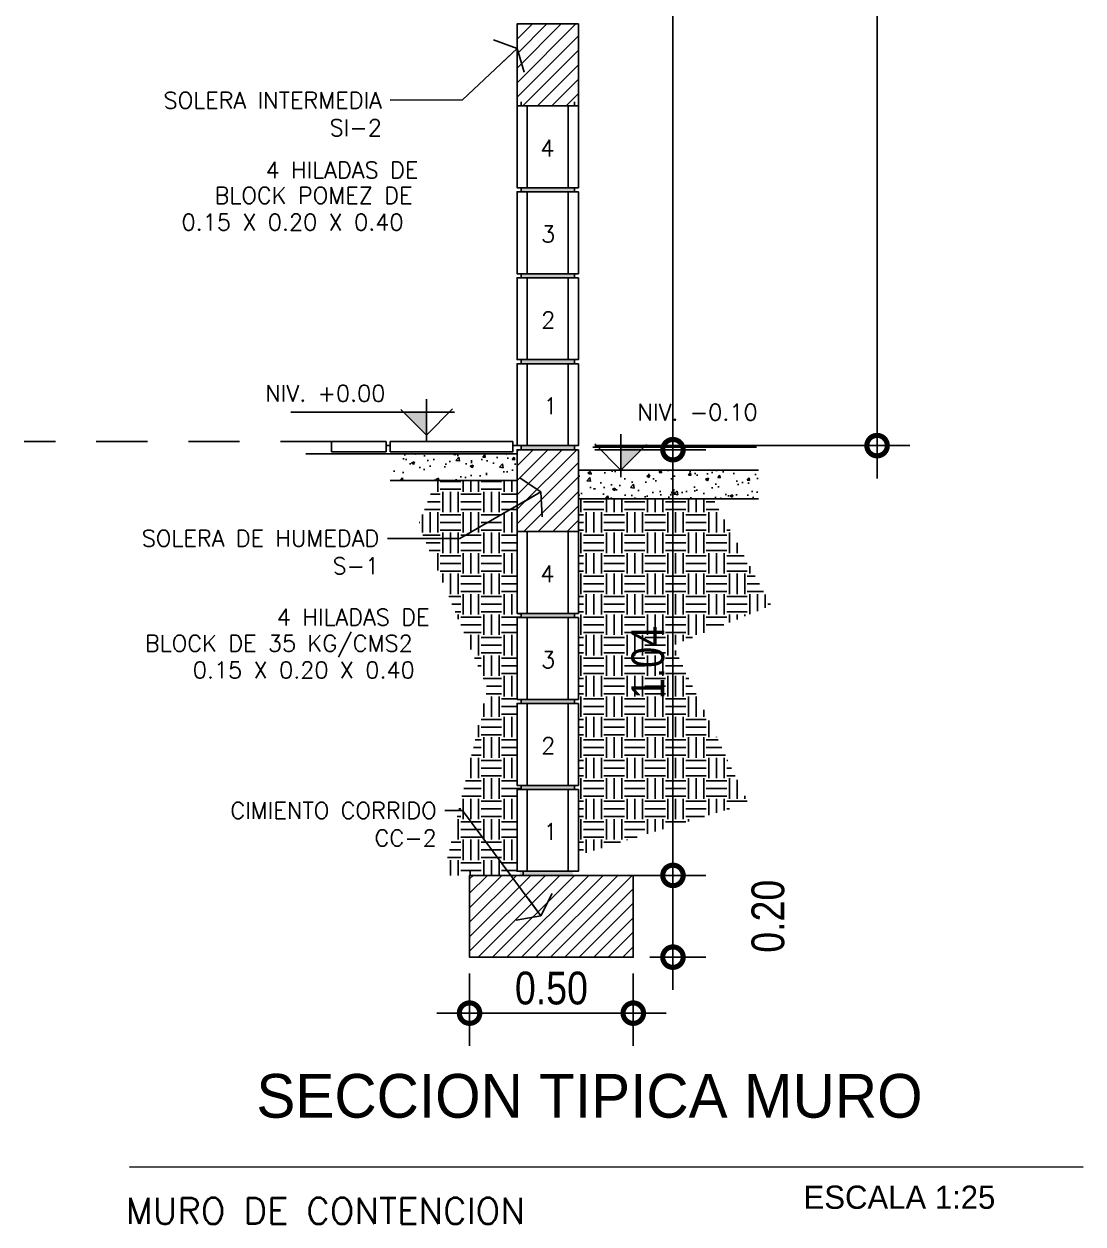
# Model space of a CAD drawing. Header units: inches. Extents: x -370 to 18, y -197 to 199.
# Drawn here: x -249.374 to -246.787, y 27.545 to 30.476 of the extents above; entities that cross this region are included whole.
import ezdxf

# ---------------------------------------------------------------- set-up
doc = ezdxf.new("R2010")
doc.units = ezdxf.units.IN
doc.header["$MEASUREMENT"] = 0
doc.header["$PDMODE"] = 34
doc.header["$PDSIZE"] = 0.2
doc.linetypes.add('DASHED2', pattern=[0.375, 0.25, -0.125])
doc.linetypes.add('HIDDEN', pattern=[0.375, 0.25, -0.125])
for name, color, linetype in [('A_MUEBLES', 1, 'Continuous'), ('CAJETIN', 5, 'DASHED2'), ('CM_CORTE', 2, 'Continuous'), ('CM_COTAS', 1, 'Continuous'), ('CM_HACTH', 8, 'Continuous'), ('CM_TEXTOS', 4, 'Continuous'), ('COTAS', 1, 'Continuous'), ('Textos', 2, 'Continuous')]:
    doc.layers.add(name, color=color, linetype=linetype)
doc.styles.add('ARIAL', font='arial.ttf', dxfattribs={"height": 0.14})
doc.styles.add('ML', font='ARIALN.TTF')
doc.styles.add('NT_20', font='romans.shx', dxfattribs={"height": 0.0403})
doc.styles.add('NT_25', font='romans.shx', dxfattribs={"height": 0.0509})
doc.dimstyles.new('DD_20 FLE', dxfattribs={"dimtxt": 0.0403, "dimasz": 0.044, "dimexe": 0.04, "dimexo": 0.04, "dimgap": 0.02, "dimtad": 1, "dimzin": 0, "dimdsep": 46, "dimtxsty": 'NT_20', "dimblk": 'FLECHA', "dimcen": 0.04, "dimdle": 0.04, "dimclrt": 4, "dimaunit": 1, "dimadec": 4, "dimazin": 0, "dimtfac": 1, "dimtofl": 0, "dimtmove": 2, "dimatfit": 3, "dimldrblk": 'FLECHA', "dimfxl": 1, "dimtolj": 1, "dimtzin": 0, "dimarcsym": 0})
doc.dimstyles.new('DD_20 G', dxfattribs={"dimtxt": 0.08, "dimasz": 0.1, "dimexe": 0.08, "dimexo": 0.04, "dimgap": 0.02, "dimtad": 1, "dimzin": 0, "dimdsep": 46, "dimtxsty": 'ML', "dimblk": 'DOTSMALL', "dimcen": 0.09, "dimdle": 0.08, "dimclrd": 1, "dimclre": 1, "dimclrt": 2, "dimadec": 0, "dimazin": 0, "dimtfac": 1, "dimtofl": 0, "dimtmove": 2, "dimatfit": 3, "dimldrblk": 'OPEN90', "dimfxl": 1, "dimtolj": 1, "dimtzin": 0, "dimarcsym": 0})
pattern_1 = [(50, (-649.56834, -60.910255), (0.071726018, -0.0062752135), [0.0075, -0.0825]), (355, (-649.56834, -60.910255), (-0.013875133, 0.075219213), [0.006, -0.066]), (100.4514, (-649.562363, -60.91078), (0.057850938, 0.068943954), [0.006374019, -0.070114211]), (46.1842, (-649.56834, -60.890255), (0.106724105, -0.016551901), [0.01125, -0.12375]), (96.6356, (-649.55945, -60.89163), (0.09346627, 0.097411787), [0.00956103, -0.1051713]), (351.1842, (-649.56834, -60.89025), (0.093466195, 0.09741186), [0.009, -0.099]), (21, (-649.55834, -60.895255), (0.059690705, -0.040261889), [0.0075, -0.0825]), (326, (-649.55834, -60.895255), (0.024331533, 0.072515005), [0.006, -0.066]), (71.4514, (-649.553366, -60.89861), (0.084022263, 0.03225305), [0.006374019, -0.070114211]), (37.5, (-649.56834, -60.910255), (0.0012159855, 0.0332893854), [0, -0.0652, 0, -0.067, 0, -0.06625]), (7.5, (-649.56834, -60.910255), (0.0263069537, 0.0394411712), [0, -0.0382, 0, -0.0637, 0, -0.02525]), (327.5, (-649.59064, -60.910255), (0.0533822436, -0.0022554872), [0, -0.025, 0, -0.078, 0, -0.1035]), (317.5, (-649.60064, -60.910255), (0.058318617, 0.010010498), [0, -0.0325, 0, -0.0518, 0, -0.0735])]

# ---------------------------------------------------------------- blocks, each defined once
blk = doc.blocks.new('FLECHA')
at = {"color": 9, "linetype": 'ByBlock'}
for p, q in [((-0.619, 1.239), (0, 0)), ((0, 0), (-0.619, -1.239))]:
    blk.add_line(p, q, dxfattribs=at)
blk.add_line((0, 0), (-1.164, 0))
blk = doc.blocks.new('_DotSmall')
at = {"color": 0, "linetype": 'ByBlock', "const_width": 0.5}
blk.add_lwpolyline([(-0.0625, 0, 1), (0.0625, 0, 1)], format="xyb", close=True, dxfattribs=at)
blk = doc.blocks.new('*D512')
at = {"layer": 'A_MUEBLES', "color": 1, "lineweight": -2, "transparency": 16777216}
for p, q in [((-248.2859, 28.1562), (-248.2859, 27.9797)), ((-247.8859, 28.1562), (-247.8859, 27.9797)), ((-247.8059, 28.0597), (-248.3659, 28.0597))]:
    blk.add_line(p, q, dxfattribs=at)
at = {"layer": 'DEFPOINTS', "color": 0, "transparency": 16777216}
for p in [(-248.2859, 28.1962), (-247.8859, 28.1962), (-248.2859, 28.0597)]:
    blk.add_point(p, dxfattribs=at)
at = {"layer": 'A_MUEBLES', "color": 1, "lineweight": -2, "transparency": 16777216, "xscale": 0.1, "yscale": 0.1, "zscale": 0.1, "rotation": 180}
blk.add_blockref('_DotSmall', (-248.2859, 28.0597), dxfattribs=at)
at = {"layer": 'A_MUEBLES', "color": 1, "lineweight": -2, "transparency": 16777216, "xscale": 0.1, "yscale": 0.1, "zscale": 0.1}
blk.add_blockref('_DotSmall', (-247.8859, 28.0597), dxfattribs=at)
at = {"layer": 'A_MUEBLES', "color": 2, "transparency": 16777216, "insert": (-248.0859, 28.1205), "char_height": 0.08, "attachment_point": 5, "style": 'ML'}
blk.add_mtext('\\A1;0.50', dxfattribs=at)
blk = doc.blocks.new('_Open90')
at = {"color": 0, "linetype": 'ByBlock', "lineweight": -2}
for p, q in [((-0.5, 0.5), (0, 0)), ((0, 0), (-1, 0)), ((0, 0), (-0.5, -0.5))]:
    blk.add_line(p, q, dxfattribs=at)
blk = doc.blocks.new('*D513')
at = {"layer": 'A_MUEBLES', "color": 1, "lineweight": -2, "transparency": 16777216}
for p, q in [((-247.789, 28.1165), (-247.789, 28.4762)), ((-247.9824, 28.3962), (-247.709, 28.3962)), ((-247.8459, 28.1965), (-247.709, 28.1965))]:
    blk.add_line(p, q, dxfattribs=at)
at = {"layer": 'DEFPOINTS', "color": 0, "transparency": 16777216}
for p in [(-248.0224, 28.3962), (-247.789, 28.3962), (-247.8859, 28.1965)]:
    blk.add_point(p, dxfattribs=at)
at = {"layer": 'A_MUEBLES', "color": 1, "lineweight": -2, "transparency": 16777216, "xscale": 0.1, "yscale": 0.1, "zscale": 0.1}
for p, rotation in [((-247.789, 28.3962), 90), ((-247.789, 28.1965), 270)]:
    blk.add_blockref('_DotSmall', p, dxfattribs=dict(at, rotation=rotation))
at = {"layer": 'A_MUEBLES', "color": 2, "transparency": 16777216, "insert": (-247.5565, 28.2964), "char_height": 0.08, "attachment_point": 5, "rotation": 90, "style": 'ML'}
blk.add_mtext('\\A1;0.20', dxfattribs=at)
blk = doc.blocks.new('*D514')
at = {"layer": 'A_MUEBLES', "color": 1, "lineweight": -2, "transparency": 16777216}
for p, q in [((-247.789, 28.3162), (-247.789, 29.5162)), ((-247.9798, 29.4362), (-247.709, 29.4362)), ((-247.9824, 28.3962), (-247.709, 28.3962))]:
    blk.add_line(p, q, dxfattribs=at)
at = {"layer": 'DEFPOINTS', "color": 0, "transparency": 16777216}
for p in [(-248.0198, 29.4362), (-247.789, 29.4362), (-248.0224, 28.3962)]:
    blk.add_point(p, dxfattribs=at)
at = {"layer": 'A_MUEBLES', "color": 1, "lineweight": -2, "transparency": 16777216, "xscale": 0.1, "yscale": 0.1, "zscale": 0.1}
for p, rotation in [((-247.789, 29.4362), 90), ((-247.789, 28.3962), 270)]:
    blk.add_blockref('_DotSmall', p, dxfattribs=dict(at, rotation=rotation))
at = {"layer": 'A_MUEBLES', "color": 2, "transparency": 16777216, "insert": (-247.8499, 28.9162), "char_height": 0.08, "attachment_point": 5, "rotation": 90, "style": 'ML'}
blk.add_mtext('\\A1;1.04', dxfattribs=at)
blk = doc.blocks.new('*D521')
at = {"layer": 'A_MUEBLES', "color": 1, "lineweight": -2, "transparency": 16777216}
for p, q in [((-247.789, 29.3562), (-247.789, 32.6362)), ((-247.9798, 32.5562), (-247.709, 32.5562)), ((-247.9798, 29.4362), (-247.709, 29.4362))]:
    blk.add_line(p, q, dxfattribs=at)
at = {"layer": 'DEFPOINTS', "color": 0, "transparency": 16777216}
for p in [(-248.0198, 32.5562), (-247.789, 32.5562), (-248.0198, 29.4362)]:
    blk.add_point(p, dxfattribs=at)
at = {"layer": 'A_MUEBLES', "color": 1, "lineweight": -2, "transparency": 16777216, "xscale": 0.1, "yscale": 0.1, "zscale": 0.1}
for p, rotation in [((-247.789, 32.5562), 90), ((-247.789, 29.4362), 270)]:
    blk.add_blockref('_DotSmall', p, dxfattribs=dict(at, rotation=rotation))
at = {"layer": 'A_MUEBLES', "color": 2, "transparency": 16777216, "insert": (-247.8499, 30.9962), "char_height": 0.08, "attachment_point": 5, "rotation": 90, "style": 'ML'}
blk.add_mtext('\\A1;3.15', dxfattribs=at)
blk = doc.blocks.new('*D523')
at = {"layer": 'A_MUEBLES', "color": 1, "lineweight": -2, "transparency": 16777216}
for p, q in [((-247.2903, 29.3662), (-247.2903, 35.7862)), ((-247.9798, 35.7062), (-247.2103, 35.7062)), ((-247.9798, 29.4462), (-247.2103, 29.4462))]:
    blk.add_line(p, q, dxfattribs=at)
at = {"layer": 'DEFPOINTS', "color": 0, "transparency": 16777216}
for p in [(-248.0198, 35.7062), (-247.2903, 35.7062), (-248.0198, 29.4462)]:
    blk.add_point(p, dxfattribs=at)
at = {"layer": 'A_MUEBLES', "color": 1, "lineweight": -2, "transparency": 16777216, "xscale": 0.1, "yscale": 0.1, "zscale": 0.1}
for p, rotation in [((-247.2903, 35.7062), 90), ((-247.2903, 29.4462), 270)]:
    blk.add_blockref('_DotSmall', p, dxfattribs=dict(at, rotation=rotation))
at = {"layer": 'A_MUEBLES', "color": 2, "transparency": 16777216, "insert": (-247.3512, 32.5762), "char_height": 0.08, "attachment_point": 5, "rotation": 90, "style": 'ML'}
blk.add_mtext('\\A1;6.30', dxfattribs=at)

msp = doc.modelspace()

# ---------------------------------------------------------------- hatches: boundary and pattern name
at = {"layer": 'CM_COTAS', "linetype": 'Continuous'}
for points in [[(-248.02981, 30.07625), (-248.02981, 30.06625), (-248.15981, 30.06625), (-248.15981, 30.07625)], [(-248.02981, 29.86625), (-248.02981, 29.85625), (-248.15981, 29.85625), (-248.15981, 29.86625)], [(-248.02981, 29.65625), (-248.02981, 29.64625), (-248.15981, 29.64625), (-248.15981, 29.65625)], [(-248.02981, 29.44625), (-248.02981, 29.43625), (-248.15981, 29.43625), (-248.15981, 29.44625)], [(-248.02981, 29.03625), (-248.02981, 29.02625), (-248.15981, 29.02625), (-248.15981, 29.03625)], [(-248.02981, 28.82625), (-248.02981, 28.81625), (-248.15981, 28.81625), (-248.15981, 28.82625)], [(-248.02981, 28.61625), (-248.02981, 28.60625), (-248.15981, 28.60625), (-248.15981, 28.61625)], [(-248.03377, 28.40625), (-248.03377, 28.39625), (-248.16377, 28.39625), (-248.16377, 28.40625)]]:
    msp.add_hatch(color=8, dxfattribs=at).paths.add_polyline_path(points)
at = {"layer": 'CM_HACTH', "linetype": 'Continuous'}
h = msp.add_hatch(dxfattribs=at)
h.set_pattern_fill('ANSI31', color=256, scale=0.2, style=0)
h.set_pattern_definition([(45, (-649.56834, -64.570255), (-0.0176776695, 0.0176776695), [])])
h.paths.add_polyline_path([(-248.16981, 30.47625), (-248.01981, 30.47625), (-248.01981, 30.27625), (-248.16981, 30.27625)])
h = msp.add_hatch(dxfattribs=at)
h.set_pattern_fill('ANSI31', color=256, scale=0.2, style=0)
h.set_pattern_definition([(45, (-649.56834, -60.910255), (-0.0176776695, 0.0176776695), [])])
h.paths.add_polyline_path([(-248.16981, 29.43625), (-248.16981, 29.23625), (-248.01981, 29.23625), (-248.01981, 29.43625)])
h = msp.add_hatch(dxfattribs=at)
h.set_pattern_fill('ANSI31', color=256, scale=0.2, style=0)
h.set_pattern_definition([(45, (-649.559404, -60.910255), (-0.0176776695, 0.0176776695), [])])
h.paths.add_polyline_path([(-247.88588, 28.19625), (-247.88588, 28.39625), (-248.28588, 28.39625), (-248.28588, 28.19625)])
at = {"layer": 'CM_TEXTOS', "linetype": 'Continuous'}
for points in [[(-248.44762, 29.52802), (-248.39138, 29.52802), (-248.39138, 29.47178)], [(-247.91621, 29.38625), (-247.91621, 29.44248), (-247.85997, 29.44248)]]:
    msp.add_hatch(color=1, dxfattribs=at).paths.add_polyline_path(points)
h = msp.add_hatch(dxfattribs=at)
h.set_pattern_fill('AR-CONC', color=8, scale=0.01, style=0)
h.set_pattern_definition(pattern_1)
h.paths.add_polyline_path([(-248.47981, 29.42625), (-248.16981, 29.42625), (-248.16981, 29.44625), (-248.15981, 29.44625), (-248.15981, 29.43625), (-248.16981, 29.43625), (-248.16981, 29.36125), (-248.47981, 29.36125)])
h = msp.add_hatch(dxfattribs=at)
h.set_pattern_fill('AR-CONC', color=8, scale=0.01, style=0)
h.set_pattern_definition(pattern_1)
h.paths.add_polyline_path([(-248.01981, 29.31625), (-248.01981, 29.38625), (-247.58037, 29.38625), (-247.58037, 29.31625)])
at = {"layer": 'COTAS', "linetype": 'Continuous'}
h = msp.add_hatch(dxfattribs=at)
h.set_pattern_fill('EARTH', color=8, scale=0.2, style=0)
h.set_pattern_definition([(0, (-642.40755, -60.910255), (0.05, 0.05), [0.05, -0.05]), (0, (-642.40755, -60.891505), (0.05, 0.05), [0.05, -0.05]), (0, (-642.40755, -60.872755), (0.05, 0.05), [0.05, -0.05]), (90, (-642.4013, -60.866505), (-0.05, 0.05), [0.05, -0.05]), (90, (-642.38255, -60.866505), (-0.05, 0.05), [0.05, -0.05]), (90, (-642.3638, -60.866505), (-0.05, 0.05), [0.05, -0.05])])
h.paths.add_polyline_path([(-247.78836, 28.95806), (-247.60522, 28.57236), (-248.01981, 28.44598), (-248.01981, 28.60625), (-248.02981, 28.60625), (-248.02981, 28.61625), (-248.01981, 28.61625), (-248.01981, 28.81625), (-248.02981, 28.81625), (-248.02981, 28.82625), (-248.01981, 28.82625), (-248.01981, 29.02625), (-248.02981, 29.02625), (-248.02981, 29.03625), (-248.01981, 29.03625), (-248.01981, 29.23625), (-248.01981, 29.31625), (-247.69121, 29.31625), (-247.54906, 29.05571)])
h.paths.add_polyline_path([(-248.16981, 29.03625), (-248.15981, 29.03625), (-248.15981, 29.02625), (-248.16981, 29.02625), (-248.16981, 28.82625), (-248.15981, 28.82625), (-248.15981, 28.81625), (-248.16981, 28.81625), (-248.16981, 28.61625), (-248.15981, 28.61625), (-248.15981, 28.60625), (-248.16981, 28.60625), (-248.16981, 28.40625), (-248.15981, 28.40625), (-248.15981, 28.4033), (-248.18297, 28.39625), (-248.29481, 28.39625), (-248.28481, 28.39625), (-248.34997, 28.39625), (-248.24253, 28.8531), (-248.41101, 29.25344), (-248.36763, 29.36125), (-248.16981, 29.36125), (-248.16981, 29.23625)])

# ---------------------------------------------------------------- linework, layer by layer
at = {"color": 8, "linetype": 'HIDDEN', "ltscale": 0.5}
msp.add_line((-248.62288, 29.45625), (-249.37446, 29.45625), dxfattribs=at)
at = {"color": 5}
msp.add_line((-248.16981, 29.42625), (-248.68603, 29.42625), dxfattribs=at)
at = {"color": 2}
msp.add_line((-249.11643, 27.68402), (-246.78723, 27.68368), dxfattribs=at)
at = {"color": 1}
for points in [[(-248.48981, 29.45625), (-248.62288, 29.45625), (-248.62288, 29.43124), (-248.48981, 29.43124)], [(-248.17981, 29.45625), (-248.47981, 29.45625), (-248.47981, 29.43125), (-248.17981, 29.43125)]]:
    msp.add_lwpolyline(points, close=True, dxfattribs=at)
at = {"layer": 'CM_CORTE', "color": 4, "linetype": 'Continuous'}
msp.add_lwpolyline([(-248.05719, 30.47625), (-248.01981, 30.47625), (-248.01981, 30.27625), (-248.16981, 30.27625), (-248.16981, 30.47625), (-248.05719, 30.47625)], dxfattribs=at)
at = {"layer": 'CM_CORTE', "color": 3, "linetype": 'Continuous'}
for points in [[(-248.01981, 30.27625), (-248.01981, 30.07625), (-248.16981, 30.07625), (-248.16981, 30.27625)], [(-248.01981, 30.06625), (-248.01981, 29.86625), (-248.16981, 29.86625), (-248.16981, 30.06625)], [(-248.01981, 29.85625), (-248.01981, 29.65625), (-248.16981, 29.65625), (-248.16981, 29.85625)], [(-248.01981, 29.64625), (-248.01981, 29.44625), (-248.16981, 29.44625), (-248.16981, 29.64625)], [(-248.01981, 29.23625), (-248.01981, 29.03625), (-248.16981, 29.03625), (-248.16981, 29.23625)], [(-248.01981, 29.02625), (-248.01981, 28.82625), (-248.16981, 28.82625), (-248.16981, 29.02625)], [(-248.01981, 28.81625), (-248.01981, 28.61625), (-248.16981, 28.61625), (-248.16981, 28.81625)], [(-248.01981, 28.60625), (-248.01981, 28.40625), (-248.16981, 28.40625), (-248.16981, 28.60625)]]:
    msp.add_lwpolyline(points, close=True, dxfattribs=at)
at = {"layer": 'CM_CORTE', "color": 4, "linetype": 'Continuous'}
msp.add_lwpolyline([(-248.01981, 29.43625), (-248.01981, 29.23625), (-248.16981, 29.23625), (-248.16981, 29.43625)], close=True, dxfattribs=at)
at = {"layer": 'CM_CORTE', "linetype": 'Continuous'}
msp.add_lwpolyline([(-247.88588, 28.39625), (-247.88588, 28.19625), (-248.28588, 28.19625), (-248.28588, 28.39625)], close=True, dxfattribs=at)
at = {"layer": 'CM_COTAS', "color": 8, "linetype": 'Continuous'}
for p, q in [((-248.15981, 30.28625), (-248.15981, 30.27625)), ((-248.02981, 30.28625), (-248.02981, 30.27625)), ((-248.14481, 30.27625), (-248.14481, 30.07625)), ((-248.04481, 30.27625), (-248.04481, 30.07625)), ((-248.15981, 30.07625), (-248.15981, 30.06625)), ((-248.14481, 30.06625), (-248.14481, 29.86625)), ((-248.04481, 30.06625), (-248.04481, 29.86625)), ((-248.02981, 30.07625), (-248.02981, 30.06625)), ((-248.15981, 29.86625), (-248.15981, 29.85625)), ((-248.14481, 29.85625), (-248.14481, 29.65625)), ((-248.04481, 29.85625), (-248.04481, 29.65625)), ((-248.02981, 29.86625), (-248.02981, 29.85625)), ((-248.15981, 29.65625), (-248.15981, 29.64625)), ((-248.14481, 29.64625), (-248.14481, 29.44625)), ((-248.04481, 29.64625), (-248.04481, 29.44625)), ((-248.02981, 29.65625), (-248.02981, 29.64625)), ((-248.15981, 29.44625), (-248.15981, 29.43625)), ((-248.02981, 29.44625), (-248.02981, 29.43625)), ((-248.14481, 29.23625), (-248.14481, 29.03625)), ((-248.04481, 29.23625), (-248.04481, 29.03625)), ((-248.15981, 29.03625), (-248.15981, 29.02625)), ((-248.14481, 29.02625), (-248.14481, 28.82625)), ((-248.04481, 29.02625), (-248.04481, 28.82625)), ((-248.02981, 29.03625), (-248.02981, 29.02625)), ((-248.15981, 28.82625), (-248.15981, 28.81625)), ((-248.02981, 28.82625), (-248.02981, 28.81625)), ((-248.14481, 28.81625), (-248.14481, 28.61625)), ((-248.04481, 28.81625), (-248.04481, 28.61625)), ((-248.15981, 28.61625), (-248.15981, 28.60625)), ((-248.02981, 28.61625), (-248.02981, 28.60625)), ((-248.14481, 28.60625), (-248.14481, 28.40625)), ((-248.04481, 28.60625), (-248.04481, 28.40625)), ((-248.28481, 28.40625), (-248.28481, 28.39625)), ((-248.15481, 28.40625), (-248.15481, 28.39625))]:
    msp.add_line(p, q, dxfattribs=at)
at = {"layer": 'CM_COTAS', "linetype": 'Continuous'}
for p, q in [((-248.48981, 29.45625), (-248.61295, 29.45625)), ((-248.48981, 29.45625), (-248.48981, 29.43125)), ((-248.47981, 29.44625), (-248.48981, 29.44625)), ((-248.17981, 29.45625), (-248.47981, 29.45625)), ((-248.47981, 29.45625), (-248.47981, 29.43125)), ((-248.17981, 29.45625), (-248.17981, 29.43125)), ((-248.16981, 29.44625), (-248.17981, 29.44625)), ((-248.48981, 29.43125), (-248.61295, 29.43125)), ((-248.17981, 29.43125), (-248.47981, 29.43125)), ((-248.01981, 29.38625), (-247.58037, 29.38625)), ((-248.16981, 29.36125), (-248.47981, 29.36125)), ((-248.01981, 29.31625), (-247.58037, 29.31625))]:
    msp.add_line(p, q, dxfattribs=at)
at = {"layer": 'CM_TEXTOS', "color": 1, "linetype": 'Continuous'}
for p, q in [((-248.39138, 29.45453), (-248.39138, 29.55948)), ((-248.32279, 29.52802), (-248.72279, 29.52802)), ((-248.45423, 29.53463), (-248.39138, 29.47178)), ((-248.3274, 29.53577), (-248.39138, 29.47178)), ((-247.91621, 29.36899), (-247.91621, 29.47394)), ((-247.98481, 29.44248), (-247.58481, 29.44248)), ((-247.98019, 29.45023), (-247.91621, 29.38625)), ((-247.85336, 29.44909), (-247.91621, 29.38625))]:
    msp.add_line(p, q, dxfattribs=at)

# ---------------------------------------------------------------- texts
at = {"layer": 'CAJETIN', "color": 1, "insert": (-247.99298, 27.85692), "char_height": 0.1068674, "attachment_point": 5, "style": 'ARIAL'}
msp.add_mtext('{\\fBankGothic Lt BT|b0|i0|c0|p34;\\C3;SECCION TIPICA MURO}', dxfattribs=at)
at = {"layer": 'CAJETIN', "color": 2, "insert": (-247.46983, 27.63838), "char_height": 0.0567635, "width": 3.5512359, "attachment_point": 1, "style": 'ARIAL'}
msp.add_mtext('{\\fBankGothic Lt BT|b0|i0|c0|p34;ESCALA 1:25}', dxfattribs=at)
at = {"layer": 'CM_COTAS', "color": 4, "linetype": 'Continuous', "style": 'NT_20'}
for s, p in [('4', (-248.11294, 30.15287)), ('3', (-248.11102, 29.94287)), ('2', (-248.11102, 29.73287)), ('1', (-248.10526, 29.52287)), ('4', (-248.11294, 29.11287)), ('3', (-248.11102, 28.90287)), ('2', (-248.11102, 28.69287)), ('1', (-248.10526, 28.48287))]:
    msp.add_text(s, height=0.0403, dxfattribs=at).set_placement(p)
at = {"layer": 'CM_COTAS', "color": 4, "linetype": 'Continuous', "char_height": 0.0403, "attachment_point": 3, "style": 'NT_20'}
for s, insert in [('SOLERA INTERMEDIA\\PSI-2', (-248.5, 30.31005)), ('SOLERA DE HUMEDAD\\PS-1', (-248.5065, 29.23979)), ('CIMIENTO CORRIDO\\PCC-2\\P \\P ', (-248.36606, 28.57492))]:
    msp.add_mtext(s, dxfattribs=dict(at, insert=insert))
at = {"layer": 'CM_TEXTOS', "linetype": 'Continuous', "style": 'NT_20'}
for s, p in [('4 HILADAS DE', (-248.78427, 30.09945)), ('BLOCK POMEZ DE', (-248.90901, 30.03726)), ('0.15 X 0.20 X 0.40', (-248.98961, 29.97202)), ('4 HILADAS DE', (-248.75673, 29.00696)), ('BLOCK DE 35 KG/CMS2', (-249.07913, 28.94294)), ('0.15 X 0.20 X 0.40', (-248.96207, 28.87769))]:
    msp.add_text(s, height=0.0403, dxfattribs=at).set_placement(p)
at = {"layer": 'CM_TEXTOS', "color": 4, "linetype": 'Continuous', "style": 'NT_20'}
for s, p in [('NIV. +0.00', (-248.78503, 29.55382)), ('NIV. -0.10', (-247.87567, 29.50777))]:
    msp.add_text(s, height=0.0403, dxfattribs=at).set_placement(p)
at = {"layer": 'Textos', "color": 1, "style": 'NT_25'}
msp.add_text('MURO DE CONTENCION', height=0.0639402, dxfattribs=at).set_placement((-249.12619, 27.54456))

# ---------------------------------------------------------------- dimensions: what is measured, and where the dimension line sits
at = {"layer": 'A_MUEBLES'}
for base, p1, p2, text, picture, middle in [((-247.29031, 35.70625), (-248.01981, 29.44625), (-248.01981, 35.70625), '6.30', '*D523', (-247.35116, 32.57625)), ((-247.78902, 32.55625), (-248.01981, 29.43625), (-248.01981, 32.55625), '3.15', '*D521', (-247.84987, 30.99625))]:
    dim = msp.add_linear_dim(base=base, p1=p1, p2=p2, angle=90, text=text, dimstyle='DD_20 G', dxfattribs=at)
    dim.commit()
    dim.dimension.update_dxf_attribs({"geometry": picture, "text_midpoint": middle})
at = {"layer": 'A_MUEBLES', "color": 1}
for base, p1, p2, picture, middle in [((-247.78902, 29.43625), (-248.02242, 28.39625), (-248.01981, 29.43625), '*D514', (-247.84987, 28.91625)), ((-247.78902, 28.39625), (-247.88588, 28.19654), (-248.02242, 28.39625), '*D513', (-247.55648, 28.29639))]:
    dim = msp.add_linear_dim(base=base, p1=p1, p2=p2, angle=90, dimstyle='DD_20 G', dxfattribs=at)
    dim.commit()
    dim.dimension.update_dxf_attribs({"geometry": picture, "text_midpoint": middle})
dim = msp.add_linear_dim(base=(-248.28588, 28.05969), p1=(-247.88588, 28.19625), p2=(-248.28588, 28.19625), text='0.50', dimstyle='DD_20 G', dxfattribs=at)
dim.commit()
dim.dimension.update_dxf_attribs({"geometry": '*D512', "text_midpoint": (-248.08588, 28.12054)})

# ---------------------------------------------------------------- leaders
at = {"layer": 'CM_COTAS', "linetype": 'Continuous', "annotation_type": 0, "has_hookline": 1, "hookline_direction": 1}
for points, text_width in [([(-248.16981, 30.41665), (-248.30299, 30.29102), (-248.48, 30.2899)], 0.5949), ([(-248.1117, 29.33304), (-248.30949, 29.21964), (-248.4865, 29.21964)], 0.65248), ([(-248.1117, 28.29761), (-248.30299, 28.55477), (-248.34606, 28.55477)], 0.55844)]:
    msp.add_leader(points, dimstyle='DD_20 FLE', override={"dimgap": 0.02, "dimtad": 0}, dxfattribs=dict(at, text_width=text_width))

doc.saveas('drawing.dxf')
